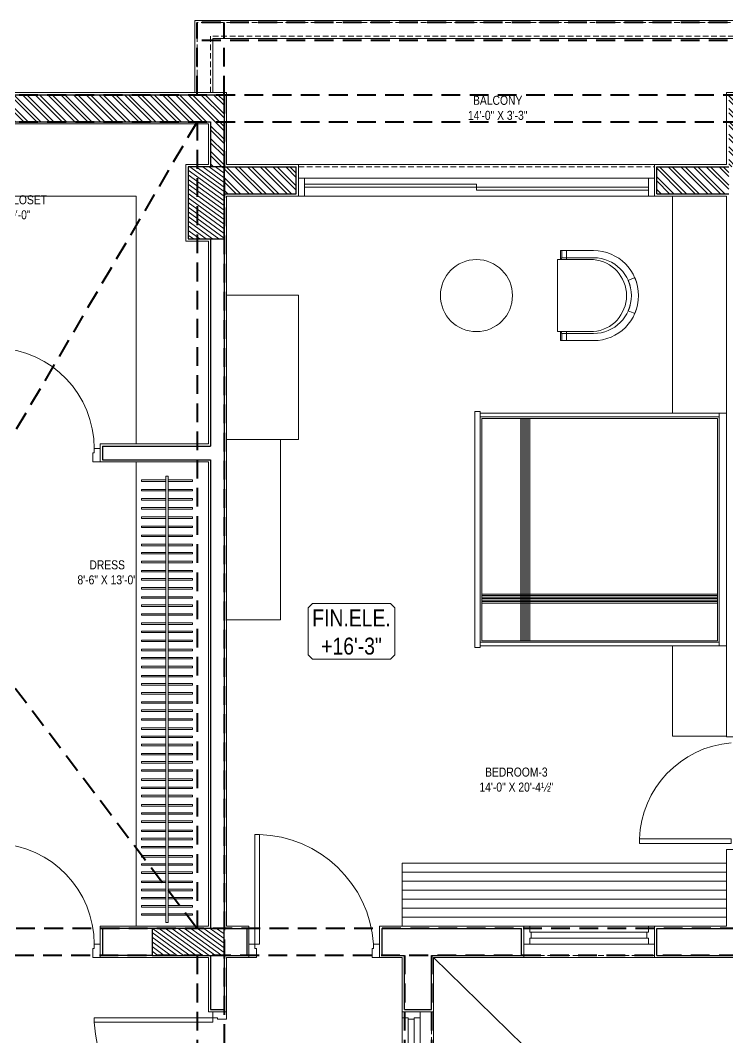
# Model space of a CAD drawing. Header units: inches. Extents: x -189347 to -188565, y -48525 to -47011.
# Drawn here: x -189062 to -188826.6, y -47662.2 to -47323.6 of the extents above; entities that cross this region are included whole.
import ezdxf

# ---------------------------------------------------------------- set-up
doc = ezdxf.new("R2010")
doc.units = ezdxf.units.IN
doc.header["$LTSCALE"] = 25
doc.header["$MEASUREMENT"] = 0
doc.linetypes.add('DASHED2', pattern=[0.375, 0.25, -0.125])
for name, color, linetype, lineweight in [('COLUMN', 1, 'Continuous', 30), ('COLUMNHATCH', 8, 'Continuous', 0), ('elevation', 6, 'Continuous', 9), ('FURNITURE', 251, 'Continuous', 0), ('hidden', 7, 'DASHED2', 5), ('LVL.', 214, 'Continuous', 13), ('PLASTER LINE', 1, 'Continuous', 5), ('PP--BEAM', 104, 'DASHED2', 40), ('PP-WALL', 7, 'Continuous', 30), ('sechatch', 8, 'Continuous', 0), ('TEXT', 7, 'Continuous', 13), ('WIN', 22, 'Continuous', 0)]:
    doc.layers.add(name, color=color, linetype=linetype, lineweight=lineweight)
doc.styles.add('RAJ', font='Arial Narrow.ttf')
pattern_1 = [(144.0500546, (-991.6263, -2979.5429), (-0.73384782, -1.011912732), [])]

msp = doc.modelspace()

# ---------------------------------------------------------------- hatches: boundary and pattern name
at = {"layer": 'COLUMNHATCH', "ltscale": 5}
h = msp.add_hatch(dxfattribs=at)
h.set_pattern_fill('ANSI31', color=256, scale=10, angle=99.050055, style=0)
h.set_pattern_definition(pattern_1)
h.paths.add_polyline_path([(-188994.1991, -47396.3675), (-188994.1991, -47372.3675), (-189006.1991, -47372.3675), (-189006.1991, -47396.3675)])
h = msp.add_hatch(dxfattribs=at)
h.set_pattern_fill('ANSI31', color=256, scale=10, angle=99.050055, style=0)
h.set_pattern_definition(pattern_1)
h.paths.add_polyline_path([(-188994.1991, -47625.8675), (-189018.1991, -47625.8675), (-189018.1991, -47634.8675), (-188994.1991, -47634.8675)])
at = {"layer": 'sechatch', "ltscale": 30}
h = msp.add_hatch(dxfattribs=at)
h.set_pattern_fill('ANSI32,_O', color=256, scale=8, angle=270)
h.set_pattern_definition([(315, (-188979.5937, -47377.797), (2.12132, 2.12132), []), (315, (-188979.5937, -47379.2113), (2.12132, 2.12132), [])])
h.paths.add_polyline_path([(-188970.1991, -47372.3675), (-188994.1991, -47372.3675), (-188994.1991, -47381.3675), (-188970.1991, -47381.3675)])
h.paths.add_polyline_path([(-188826.1991, -47372.3675), (-188850.1991, -47372.3675), (-188850.1991, -47381.3675), (-188826.1991, -47381.3675)])
h.paths.add_polyline_path([(-188817.1991, -47357.3675), (-188812.6991, -47357.3675), (-188812.6991, -47348.3675), (-188826.1991, -47348.3675), (-188826.1991, -47372.3675), (-188817.1991, -47372.3675)])
h.paths.add_polyline_path([(-188746.6991, -47348.3675), (-188760.1991, -47348.3675), (-188760.1991, -47357.3675), (-188755.6991, -47357.3675), (-188755.6991, -47381.3675), (-188722.6991, -47381.3675), (-188722.6991, -47372.3675), (-188746.6991, -47372.3675)])
h.paths.add_polyline_path([(-188710.6991, -47348.3675), (-188719.6991, -47348.3675), (-188719.6991, -47372.3675), (-188710.6991, -47372.3675)])
h.paths.add_polyline_path([(-188994.1991, -47348.3675), (-189231.1991, -47348.3675), (-189231.1991, -47372.3675), (-189222.1991, -47372.3675), (-189222.1991, -47357.3675), (-189105.1991, -47357.3675), (-189105.1991, -47418.8675), (-189121.6991, -47418.8675), (-189121.6991, -47423.3675), (-189105.1991, -47423.3675), (-189105.1991, -47528.3675), (-189100.6991, -47528.3675), (-189100.6991, -47469.8675), (-189073.6991, -47469.8675), (-189073.6991, -47465.3675), (-189100.6991, -47465.3675), (-189100.6991, -47357.3675), (-188998.6991, -47357.3675), (-188998.6991, -47372.3675), (-188994.1991, -47372.3675)])

# ---------------------------------------------------------------- linework, layer by layer
at = {"layer": 'COLUMN'}
for points in [[(-188994.1991, -47396.3675), (-188994.1991, -47372.3675), (-189006.1991, -47372.3675), (-189006.1991, -47396.3675)], [(-188994.1991, -47625.8675), (-189018.1991, -47625.8675), (-189018.1991, -47634.8675), (-188994.1991, -47634.8675)]]:
    msp.add_lwpolyline(points, close=True, dxfattribs=at)
at = {"layer": 'elevation'}
for p, q in [((-189003.9491, -47323.6175), (-188816.4491, -47323.6175)), ((-189003.9491, -47347.6175), (-189003.9491, -47323.6175)), ((-188997.9491, -47329.6175), (-188822.4491, -47329.6175)), ((-188997.9491, -47347.6175), (-188997.9491, -47329.6175)), ((-188850.9491, -47371.6175), (-188969.4491, -47371.6175)), ((-188850.9491, -47635.6175), (-188894.4491, -47635.6175)), ((-188924.4491, -47790.1175), (-188924.4491, -47653.6175))]:
    msp.add_line(p, q, dxfattribs=at)
at = {"layer": 'elevation', "ltscale": 30}
msp.add_line((-188747.4491, -47808.1175), (-188924.4491, -47635.6175), dxfattribs=at)
at = {"layer": 'FURNITURE'}
for p, q in [((-189075.9491, -47382.1175), (-189023.4491, -47382.1175)), ((-189023.4491, -47464.6175), (-189023.4491, -47382.1175)), ((-188844.9491, -47382.1175), (-188844.9491, -47454.3675)), ((-188969.4491, -47415.1175), (-188993.4491, -47415.1175)), ((-188969.4491, -47463.1175), (-188969.4491, -47415.1175)), ((-188910.6991, -47532.3675), (-188910.6991, -47453.8675)), ((-188908.9491, -47453.8675), (-188910.6991, -47453.8675)), ((-188908.9491, -47532.3675), (-188908.9491, -47453.8675)), ((-188829.4491, -47454.3675), (-188908.9491, -47454.3675)), ((-188829.4491, -47531.8675), (-188829.4491, -47454.3675)), ((-188829.4491, -47454.3675), (-188826.9491, -47454.3675)), ((-188826.9491, -47531.8675), (-188826.9491, -47454.3675)), ((-188829.4491, -47455.6175), (-188908.9491, -47455.6175)), ((-188829.9491, -47456.1175), (-188908.4491, -47456.1175)), ((-188908.4491, -47530.1175), (-188908.4491, -47456.1175)), ((-188895.4491, -47456.1175), (-188895.4491, -47530.1175)), ((-188894.9491, -47456.1175), (-188894.9491, -47530.1175)), ((-188894.4491, -47456.1175), (-188894.4491, -47530.1175)), ((-188893.9491, -47456.1175), (-188893.9491, -47530.1175)), ((-188893.4491, -47456.1175), (-188893.4491, -47530.1175)), ((-188892.9491, -47456.1175), (-188892.9491, -47530.1175)), ((-188892.4491, -47456.1175), (-188892.4491, -47530.1175)), ((-188829.9491, -47530.1175), (-188829.9491, -47456.1175)), ((-188993.4491, -47463.1175), (-188969.4491, -47463.1175)), ((-188975.4491, -47523.1175), (-188975.4491, -47463.1175)), ((-189023.4491, -47625.1175), (-189023.4491, -47470.6175)), ((-188908.4491, -47514.6175), (-188829.9491, -47514.6175)), ((-188908.4491, -47515.1175), (-188829.9491, -47515.1175)), ((-188908.4491, -47515.6175), (-188829.9491, -47515.6175)), ((-188908.4491, -47516.1175), (-188829.9491, -47516.1175)), ((-188908.4491, -47516.6175), (-188829.9491, -47516.6175)), ((-188908.4491, -47517.1175), (-188829.9491, -47517.1175)), ((-188908.4491, -47517.6175), (-188829.9491, -47517.6175)), ((-188975.4491, -47523.1175), (-188993.4491, -47523.1175)), ((-188908.9491, -47532.3675), (-188910.6991, -47532.3675)), ((-188829.4491, -47530.6175), (-188908.9491, -47530.6175)), ((-188829.4491, -47531.8675), (-188908.9491, -47531.8675)), ((-188829.9491, -47530.1175), (-188908.4491, -47530.1175)), ((-188844.9491, -47531.8675), (-188844.9491, -47561.8675)), ((-188829.4491, -47531.8675), (-188826.9491, -47531.8675)), ((-188826.9491, -47561.8675), (-188844.9491, -47561.8675)), ((-188826.9491, -47604.1175), (-188934.9491, -47604.1175)), ((-188934.9491, -47625.1175), (-188934.9491, -47604.1175)), ((-188826.9491, -47607.1175), (-188934.9491, -47607.1175)), ((-188826.9491, -47610.1175), (-188934.9491, -47610.1175)), ((-188826.9491, -47613.1175), (-188934.9491, -47613.1175)), ((-188826.9491, -47616.1175), (-188934.9491, -47616.1175)), ((-188826.9491, -47619.1175), (-188934.9491, -47619.1175)), ((-188826.9491, -47622.1175), (-188934.9491, -47622.1175))]:
    msp.add_line(p, q, dxfattribs=at)
at = {"layer": 'FURNITURE', "ltscale": 10}
for p, q in [((-188882.2257, -47400.2478), (-188871.2296, -47400.2478)), ((-188882.2257, -47400.2478), (-188882.2257, -47403.2424)), ((-188881.7259, -47400.2478), (-188881.7259, -47402.6219)), ((-188880.2288, -47403.2424), (-188880.2288, -47400.2478)), ((-188883.2253, -47403.2467), (-188883.2253, -47403.2424)), ((-188871.2296, -47403.2424), (-188883.2253, -47403.2424)), ((-188883.2253, -47427.2382), (-188883.2253, -47403.2467)), ((-188881.7259, -47402.6219), (-188882.2257, -47403.2424)), ((-188881.7259, -47402.6219), (-188871.2296, -47402.6219)), ((-188883.2253, -47427.2425), (-188883.2253, -47427.2382)), ((-188871.2296, -47427.2425), (-188883.2253, -47427.2425)), ((-188882.2257, -47430.2371), (-188882.2257, -47427.2425)), ((-188881.7259, -47427.863), (-188882.2257, -47427.2425)), ((-188880.2288, -47430.2371), (-188880.2288, -47427.2425)), ((-188871.2296, -47430.2371), (-188882.2257, -47430.2371)), ((-188882.2257, -47430.2371), (-188882.2257, -47430.2371)), ((-188871.2296, -47427.863), (-188881.7259, -47427.863)), ((-188881.7259, -47430.2371), (-188881.7259, -47427.863))]:
    msp.add_line(p, q, dxfattribs=at)
at = {"layer": 'FURNITURE', "ltscale": 0.1}
for p, q in [((-188857.5034, -47409.2446), (-188859.677, -47410.1934)), ((-188857.4839, -47421.2403), (-188859.6743, -47420.2855))]:
    msp.add_line(p, q, dxfattribs=at)
at = {"layer": 'FURNITURE', "ltscale": 30}
for p, q in [((-189013.5701, -47623.9427), (-189013.5701, -47475.3825)), ((-189012.8201, -47475.3825), (-189013.5701, -47475.3825)), ((-189012.8201, -47475.3825), (-189012.8201, -47623.9427)), ((-189012.8201, -47623.9427), (-189013.5701, -47623.9427))]:
    msp.add_line(p, q, dxfattribs=at)
for points in [[(-189013.5701, -47477.1118), (-189021.6951, -47477.1118), (-189021.6951, -47476.6118), (-189013.5701, -47476.6118)], [(-189012.8201, -47476.6118), (-189004.6951, -47476.6118), (-189004.6951, -47477.1118), (-189012.8201, -47477.1118)], [(-189013.5701, -47480.2579), (-189021.6951, -47480.2579), (-189021.6951, -47479.7579), (-189013.5701, -47479.7579)], [(-189012.8201, -47479.7579), (-189004.6951, -47479.7579), (-189004.6951, -47480.2579), (-189012.8201, -47480.2579)], [(-189013.5701, -47483.3158), (-189021.6951, -47483.3158), (-189021.6951, -47482.8158), (-189013.5701, -47482.8158)], [(-189012.8201, -47482.8158), (-189004.6951, -47482.8158), (-189004.6951, -47483.3158), (-189012.8201, -47483.3158)], [(-189013.5701, -47486.275), (-189021.6951, -47486.275), (-189021.6951, -47485.775), (-189013.5701, -47485.775)], [(-189012.8201, -47485.775), (-189004.6951, -47485.775), (-189004.6951, -47486.275), (-189012.8201, -47486.275)], [(-189013.5701, -47489.4211), (-189021.6951, -47489.4211), (-189021.6951, -47488.9211), (-189013.5701, -47488.9211)], [(-189013.5701, -47492.479), (-189021.6951, -47492.479), (-189021.6951, -47491.979), (-189013.5701, -47491.979)], [(-189012.8201, -47488.9211), (-189004.6951, -47488.9211), (-189004.6951, -47489.4211), (-189012.8201, -47489.4211)], [(-189012.8201, -47491.979), (-189004.6951, -47491.979), (-189004.6951, -47492.479), (-189012.8201, -47492.479)], [(-189013.5701, -47495.4382), (-189021.6951, -47495.4382), (-189021.6951, -47494.9382), (-189013.5701, -47494.9382)], [(-189012.8201, -47494.9382), (-189004.6951, -47494.9382), (-189004.6951, -47495.4382), (-189012.8201, -47495.4382)], [(-189013.5701, -47498.496), (-189021.6951, -47498.496), (-189021.6951, -47497.996), (-189013.5701, -47497.996)], [(-189012.8201, -47497.996), (-189004.6951, -47497.996), (-189004.6951, -47498.496), (-189012.8201, -47498.496)], [(-189013.5701, -47501.2153), (-189021.6951, -47501.2153), (-189021.6951, -47500.7153), (-189013.5701, -47500.7153)], [(-189012.8201, -47500.7153), (-189004.6951, -47500.7153), (-189004.6951, -47501.2153), (-189012.8201, -47501.2153)], [(-189013.5701, -47504.1745), (-189021.6951, -47504.1745), (-189021.6951, -47503.6745), (-189013.5701, -47503.6745)], [(-189012.8201, -47503.6745), (-189004.6951, -47503.6745), (-189004.6951, -47504.1745), (-189012.8201, -47504.1745)], [(-189013.5701, -47507.2324), (-189021.6951, -47507.2324), (-189021.6951, -47506.7324), (-189013.5701, -47506.7324)], [(-189012.8201, -47506.7324), (-189004.6951, -47506.7324), (-189004.6951, -47507.2324), (-189012.8201, -47507.2324)], [(-189013.5701, -47509.9517), (-189021.6951, -47509.9517), (-189021.6951, -47509.4517), (-189013.5701, -47509.4517)], [(-189013.5701, -47512.9109), (-189021.6951, -47512.9109), (-189021.6951, -47512.4109), (-189013.5701, -47512.4109)], [(-189012.8201, -47509.4517), (-189004.6951, -47509.4517), (-189004.6951, -47509.9517), (-189012.8201, -47509.9517)], [(-189012.8201, -47512.4109), (-189004.6951, -47512.4109), (-189004.6951, -47512.9109), (-189012.8201, -47512.9109)], [(-189013.5701, -47515.9687), (-189021.6951, -47515.9687), (-189021.6951, -47515.4687), (-189013.5701, -47515.4687)], [(-189012.8201, -47515.4687), (-189004.6951, -47515.4687), (-189004.6951, -47515.9687), (-189012.8201, -47515.9687)], [(-189013.5701, -47518.688), (-189021.6951, -47518.688), (-189021.6951, -47518.188), (-189013.5701, -47518.188)], [(-189012.8201, -47518.188), (-189004.6951, -47518.188), (-189004.6951, -47518.688), (-189012.8201, -47518.688)], [(-189013.5701, -47521.6473), (-189021.6951, -47521.6473), (-189021.6951, -47521.1473), (-189013.5701, -47521.1473)], [(-189012.8201, -47521.1473), (-189004.6951, -47521.1473), (-189004.6951, -47521.6473), (-189012.8201, -47521.6473)], [(-189013.5701, -47524.7051), (-189021.6951, -47524.7051), (-189021.6951, -47524.2051), (-189013.5701, -47524.2051)], [(-189012.8201, -47524.2051), (-189004.6951, -47524.2051), (-189004.6951, -47524.7051), (-189012.8201, -47524.7051)], [(-189013.5701, -47527.4244), (-189021.6951, -47527.4244), (-189021.6951, -47526.9244), (-189013.5701, -47526.9244)], [(-189012.8201, -47526.9244), (-189004.6951, -47526.9244), (-189004.6951, -47527.4244), (-189012.8201, -47527.4244)], [(-189013.5701, -47530.3836), (-189021.6951, -47530.3836), (-189021.6951, -47529.8836), (-189013.5701, -47529.8836)], [(-189012.8201, -47529.8836), (-189004.6951, -47529.8836), (-189004.6951, -47530.3836), (-189012.8201, -47530.3836)], [(-189013.5701, -47533.4415), (-189021.6951, -47533.4415), (-189021.6951, -47532.9415), (-189013.5701, -47532.9415)], [(-189013.5701, -47536.1608), (-189021.6951, -47536.1608), (-189021.6951, -47535.6608), (-189013.5701, -47535.6608)], [(-189012.8201, -47532.9415), (-189004.6951, -47532.9415), (-189004.6951, -47533.4415), (-189012.8201, -47533.4415)], [(-189012.8201, -47535.6608), (-189004.6951, -47535.6608), (-189004.6951, -47536.1608), (-189012.8201, -47536.1608)], [(-189013.5701, -47539.12), (-189021.6951, -47539.12), (-189021.6951, -47538.62), (-189013.5701, -47538.62)], [(-189012.8201, -47538.62), (-189004.6951, -47538.62), (-189004.6951, -47539.12), (-189012.8201, -47539.12)], [(-189013.5701, -47542.1778), (-189021.6951, -47542.1778), (-189021.6951, -47541.6778), (-189013.5701, -47541.6778)], [(-189012.8201, -47541.6778), (-189004.6951, -47541.6778), (-189004.6951, -47542.1778), (-189012.8201, -47542.1778)], [(-189013.5701, -47544.8971), (-189021.6951, -47544.8971), (-189021.6951, -47544.3971), (-189013.5701, -47544.3971)], [(-189012.8201, -47544.3971), (-189004.6951, -47544.3971), (-189004.6951, -47544.8971), (-189012.8201, -47544.8971)], [(-189013.5701, -47547.8563), (-189021.6951, -47547.8563), (-189021.6951, -47547.3563), (-189013.5701, -47547.3563)], [(-189012.8201, -47547.3563), (-189004.6951, -47547.3563), (-189004.6951, -47547.8563), (-189012.8201, -47547.8563)], [(-189013.5701, -47550.9142), (-189021.6951, -47550.9142), (-189021.6951, -47550.4142), (-189013.5701, -47550.4142)], [(-189012.8201, -47550.4142), (-189004.6951, -47550.4142), (-189004.6951, -47550.9142), (-189012.8201, -47550.9142)], [(-189013.5701, -47553.6335), (-189021.6951, -47553.6335), (-189021.6951, -47553.1335), (-189013.5701, -47553.1335)], [(-189013.5701, -47556.5927), (-189021.6951, -47556.5927), (-189021.6951, -47556.0927), (-189013.5701, -47556.0927)], [(-189012.8201, -47553.1335), (-189004.6951, -47553.1335), (-189004.6951, -47553.6335), (-189012.8201, -47553.6335)], [(-189012.8201, -47556.0927), (-189004.6951, -47556.0927), (-189004.6951, -47556.5927), (-189012.8201, -47556.5927)], [(-189013.5701, -47559.6505), (-189021.6951, -47559.6505), (-189021.6951, -47559.1505), (-189013.5701, -47559.1505)], [(-189012.8201, -47559.1505), (-189004.6951, -47559.1505), (-189004.6951, -47559.6505), (-189012.8201, -47559.6505)], [(-189013.5701, -47562.3698), (-189021.6951, -47562.3698), (-189021.6951, -47561.8698), (-189013.5701, -47561.8698)], [(-189012.8201, -47561.8698), (-189004.6951, -47561.8698), (-189004.6951, -47562.3698), (-189012.8201, -47562.3698)], [(-189013.5701, -47565.0891), (-189021.6951, -47565.0891), (-189021.6951, -47564.5891), (-189013.5701, -47564.5891)], [(-189012.8201, -47564.5891), (-189004.6951, -47564.5891), (-189004.6951, -47565.0891), (-189012.8201, -47565.0891)], [(-189013.5701, -47568.147), (-189021.6951, -47568.147), (-189021.6951, -47567.647), (-189013.5701, -47567.647)], [(-189012.8201, -47567.647), (-189004.6951, -47567.647), (-189004.6951, -47568.147), (-189012.8201, -47568.147)], [(-189013.5701, -47570.8663), (-189021.6951, -47570.8663), (-189021.6951, -47570.3663), (-189013.5701, -47570.3663)], [(-189013.5701, -47573.5856), (-189021.6951, -47573.5856), (-189021.6951, -47573.0856), (-189013.5701, -47573.0856)], [(-189012.8201, -47570.3663), (-189004.6951, -47570.3663), (-189004.6951, -47570.8663), (-189012.8201, -47570.8663)], [(-189012.8201, -47573.0856), (-189004.6951, -47573.0856), (-189004.6951, -47573.5856), (-189012.8201, -47573.5856)], [(-189013.5701, -47576.6434), (-189021.6951, -47576.6434), (-189021.6951, -47576.1434), (-189013.5701, -47576.1434)], [(-189012.8201, -47576.1434), (-189004.6951, -47576.1434), (-189004.6951, -47576.6434), (-189012.8201, -47576.6434)], [(-189013.5701, -47579.3628), (-189021.6951, -47579.3628), (-189021.6951, -47578.8628), (-189013.5701, -47578.8628)], [(-189012.8201, -47578.8628), (-189004.6951, -47578.8628), (-189004.6951, -47579.3628), (-189012.8201, -47579.3628)], [(-189013.5701, -47582.0821), (-189021.6951, -47582.0821), (-189021.6951, -47581.5821), (-189013.5701, -47581.5821)], [(-189012.8201, -47581.5821), (-189004.6951, -47581.5821), (-189004.6951, -47582.0821), (-189012.8201, -47582.0821)], [(-189013.5701, -47585.1399), (-189021.6951, -47585.1399), (-189021.6951, -47584.6399), (-189013.5701, -47584.6399)], [(-189012.8201, -47584.6399), (-189004.6951, -47584.6399), (-189004.6951, -47585.1399), (-189012.8201, -47585.1399)], [(-189013.5701, -47587.8592), (-189021.6951, -47587.8592), (-189021.6951, -47587.3592), (-189013.5701, -47587.3592)], [(-189013.5701, -47590.5785), (-189021.6951, -47590.5785), (-189021.6951, -47590.0785), (-189013.5701, -47590.0785)], [(-189012.8201, -47587.3592), (-189004.6951, -47587.3592), (-189004.6951, -47587.8592), (-189012.8201, -47587.8592)], [(-189012.8201, -47590.0785), (-189004.6951, -47590.0785), (-189004.6951, -47590.5785), (-189012.8201, -47590.5785)], [(-189013.5701, -47593.6364), (-189021.6951, -47593.6364), (-189021.6951, -47593.1364), (-189013.5701, -47593.1364)], [(-189012.8201, -47593.1364), (-189004.6951, -47593.1364), (-189004.6951, -47593.6364), (-189012.8201, -47593.6364)], [(-189013.5701, -47596.3557), (-189021.6951, -47596.3557), (-189021.6951, -47595.8557), (-189013.5701, -47595.8557)], [(-189012.8201, -47595.8557), (-189004.6951, -47595.8557), (-189004.6951, -47596.3557), (-189012.8201, -47596.3557)], [(-189013.5701, -47599.075), (-189021.6951, -47599.075), (-189021.6951, -47598.575), (-189013.5701, -47598.575)], [(-189012.8201, -47598.575), (-189004.6951, -47598.575), (-189004.6951, -47599.075), (-189012.8201, -47599.075)], [(-189013.5701, -47602.1328), (-189021.6951, -47602.1328), (-189021.6951, -47601.6328), (-189013.5701, -47601.6328)], [(-189012.8201, -47601.6328), (-189004.6951, -47601.6328), (-189004.6951, -47602.1328), (-189012.8201, -47602.1328)], [(-189013.5701, -47604.8521), (-189021.6951, -47604.8521), (-189021.6951, -47604.3521), (-189013.5701, -47604.3521)], [(-189013.5701, -47607.5714), (-189021.6951, -47607.5714), (-189021.6951, -47607.0714), (-189013.5701, -47607.0714)], [(-189012.8201, -47604.3521), (-189004.6951, -47604.3521), (-189004.6951, -47604.8521), (-189012.8201, -47604.8521)], [(-189012.8201, -47607.0714), (-189004.6951, -47607.0714), (-189004.6951, -47607.5714), (-189012.8201, -47607.5714)], [(-189013.5701, -47610.6293), (-189021.6951, -47610.6293), (-189021.6951, -47610.1293), (-189013.5701, -47610.1293)], [(-189012.8201, -47610.1293), (-189004.6951, -47610.1293), (-189004.6951, -47610.6293), (-189012.8201, -47610.6293)], [(-189013.5701, -47613.3486), (-189021.6951, -47613.3486), (-189021.6951, -47612.8486), (-189013.5701, -47612.8486)], [(-189012.8201, -47612.8486), (-189004.6951, -47612.8486), (-189004.6951, -47613.3486), (-189012.8201, -47613.3486)], [(-189013.5701, -47616.0679), (-189021.6951, -47616.0679), (-189021.6951, -47615.5679), (-189013.5701, -47615.5679)], [(-189012.8201, -47615.5679), (-189004.6951, -47615.5679), (-189004.6951, -47616.0679), (-189012.8201, -47616.0679)], [(-189013.5701, -47618.7872), (-189021.6951, -47618.7872), (-189021.6951, -47618.2872), (-189013.5701, -47618.2872)], [(-189012.8201, -47618.2872), (-189004.6951, -47618.2872), (-189004.6951, -47618.7872), (-189012.8201, -47618.7872)], [(-189013.5701, -47621.5065), (-189021.6951, -47621.5065), (-189021.6951, -47621.0065), (-189013.5701, -47621.0065)], [(-189012.8201, -47621.0065), (-189004.6951, -47621.0065), (-189004.6951, -47621.5065), (-189012.8201, -47621.5065)]]:
    msp.add_lwpolyline(points, dxfattribs=at)
at = {"layer": 'FURNITURE'}
msp.add_circle((-188910.1991, -47415.2425), 12, dxfattribs=at)
at = {"layer": 'FURNITURE', "ltscale": 10}
for centre, radius, start, end in [((-188871.2462, -47415.2425), 14.9947, 270.063546, 89.936454), ((-188871.2435, -47415.2425), 12.6205, 270.063117, 89.936883), ((-188872.2946, -47415.2425), 12.0472, 275.071772, 84.928228)]:
    msp.add_arc(centre, radius, start, end, dxfattribs=at)
at = {"layer": 'FURNITURE', "ltscale": 0.1}
for centre, radius, start, end in [((-188871.2435, -47415.2425), 12.6205, 336.447393, 23.582333), ((-188871.2462, -47415.2425), 14.9947, 336.451558, 23.578163)]:
    msp.add_arc(centre, radius, start, end, dxfattribs=at)
at = {"layer": 'hidden', "ltscale": 0.3}
for p, q in [((-188817.1991, -47324.3675), (-189003.1991, -47324.3675)), ((-189003.1991, -47347.6175), (-189003.1991, -47324.3675)), ((-188821.6991, -47328.8675), (-188998.6991, -47328.8675)), ((-188998.6991, -47347.6175), (-188998.6991, -47328.8675)), ((-188969.4491, -47372.3675), (-188850.9491, -47372.3675)), ((-188850.9491, -47634.8675), (-188894.4491, -47634.8675)), ((-188925.1991, -47653.6175), (-188925.1991, -47790.1175))]:
    msp.add_line(p, q, dxfattribs=at)
at = {"layer": 'LVL.', "ltscale": 30}
msp.add_lwpolyline([(-188964.8064, -47517.7426), (-188938.801, -47517.7426), (-188937.3814, -47519.1622), (-188937.3814, -47534.7905), (-188938.801, -47536.2101), (-188964.8064, -47536.2101), (-188966.226, -47534.7905), (-188966.226, -47519.1622)], close=True, dxfattribs=at)
at = {"layer": 'PLASTER LINE', "ltscale": 30}
for p, q in [((-188993.4491, -47347.6175), (-189231.9491, -47347.6175)), ((-188993.4491, -47371.6175), (-188993.4491, -47347.6175)), ((-188811.1991, -47347.6175), (-188826.9491, -47347.6175)), ((-188826.9491, -47347.6175), (-188826.9491, -47371.6175)), ((-189099.9491, -47358.1175), (-188999.4491, -47358.1175)), ((-188999.4491, -47371.6175), (-188999.4491, -47358.1175)), ((-189006.9491, -47397.1175), (-189006.9491, -47371.6175)), ((-189006.9491, -47371.6175), (-188999.4491, -47371.6175)), ((-188993.4491, -47371.6175), (-188969.4491, -47371.6175)), ((-188969.4491, -47382.1175), (-188969.4491, -47371.6175)), ((-188826.9491, -47371.6175), (-188850.9491, -47371.6175)), ((-188850.9491, -47371.6175), (-188850.9491, -47382.1175)), ((-188993.4491, -47382.1175), (-188969.4491, -47382.1175)), ((-188993.4491, -47625.1175), (-188993.4491, -47382.1175)), ((-188850.9491, -47382.1175), (-188826.9491, -47382.1175)), ((-188826.9491, -47382.1175), (-188826.9491, -47562.1175)), ((-189006.9491, -47397.1175), (-188999.4491, -47397.1175)), ((-188999.4491, -47464.6175), (-188999.4491, -47397.1175)), ((-189035.4491, -47464.6175), (-188999.4491, -47464.6175)), ((-189035.4491, -47470.6175), (-189035.4491, -47464.6175)), ((-189035.4491, -47470.6175), (-188999.4491, -47470.6175)), ((-188999.4491, -47625.1175), (-188999.4491, -47470.6175)), ((-188820.9491, -47562.1175), (-188826.9491, -47562.1175)), ((-188826.9491, -47599.6175), (-188826.9491, -47625.1175)), ((-188820.9491, -47599.6175), (-188826.9491, -47599.6175)), ((-188999.4491, -47625.1175), (-189035.4491, -47625.1175)), ((-189035.4491, -47635.6175), (-189035.4491, -47625.1175)), ((-188993.4491, -47625.1175), (-188985.9491, -47625.1175)), ((-188985.9491, -47625.1175), (-188985.9491, -47635.6175)), ((-188894.4491, -47625.1175), (-188942.4491, -47625.1175)), ((-188942.4491, -47625.1175), (-188942.4491, -47635.6175)), ((-188894.4491, -47625.1175), (-188894.4491, -47635.6175)), ((-188826.9491, -47625.1175), (-188850.9491, -47625.1175)), ((-188850.9491, -47625.1175), (-188850.9491, -47635.6175)), ((-189035.4491, -47635.6175), (-188999.4491, -47635.6175)), ((-188999.4491, -47653.6175), (-188999.4491, -47635.6175)), ((-188985.9491, -47635.6175), (-188993.4491, -47635.6175)), ((-188993.4491, -47635.6175), (-188993.4491, -47653.6175)), ((-188942.4491, -47635.6175), (-188934.9491, -47635.6175)), ((-188934.9491, -47635.6175), (-188934.9491, -47653.6175)), ((-188924.4491, -47635.6175), (-188894.4491, -47635.6175)), ((-188924.4491, -47635.6175), (-188924.4491, -47653.6175)), ((-188850.9491, -47635.6175), (-188747.4491, -47635.6175)), ((-188999.4491, -47653.6175), (-188993.4491, -47653.6175)), ((-188924.4491, -47653.6175), (-188934.9491, -47653.6175))]:
    msp.add_line(p, q, dxfattribs=at)
at = {"layer": 'PP--BEAM'}
for p, q in [((-188817.1991, -47324.3675), (-189003.1991, -47324.3675)), ((-189003.1991, -47348.3675), (-189003.1991, -47324.3675)), ((-188994.1991, -47348.3675), (-188994.1991, -47324.3675)), ((-188817.1991, -47330.3675), (-189003.1991, -47330.3675)), ((-189231.1991, -47348.3675), (-188710.6991, -47348.3675)), ((-188994.1991, -47348.3675), (-188994.1991, -47973.8675)), ((-189231.1991, -47357.3675), (-188710.6991, -47357.3675)), ((-189003.1991, -47357.3675), (-189003.1991, -47625.8675)), ((-188719.6991, -47625.8675), (-189249.1991, -47625.8675)), ((-188710.6991, -47634.8675), (-189249.1991, -47634.8675)), ((-189003.1991, -47634.8675), (-189003.1991, -48060.8675)), ((-188934.1991, -47634.8675), (-188934.1991, -47879.3675)), ((-188925.1991, -47634.8675), (-188925.1991, -47879.3675))]:
    msp.add_line(p, q, dxfattribs=at)
msp.add_lwpolyline([(-189003.1991, -47357.3675), (-189092.0955, -47508.4983), (-189003.1991, -47625.8675)], dxfattribs=at)
at = {"layer": 'PP-WALL', "ltscale": 10}
for p, q in [((-189231.1991, -47348.3675), (-188994.1991, -47348.3675)), ((-188994.1991, -47348.3675), (-188994.1991, -47396.3675)), ((-189100.6991, -47357.3675), (-188998.6991, -47357.3675)), ((-188998.6991, -47357.3675), (-188998.6991, -47372.3675)), ((-188994.1991, -47372.3675), (-188970.1991, -47372.3675)), ((-188970.1991, -47381.3675), (-188970.1991, -47372.3675)), ((-188850.1991, -47381.3675), (-188850.1991, -47372.3675)), ((-188850.1991, -47372.3675), (-188826.1991, -47372.3675)), ((-188994.1991, -47381.3675), (-188970.1991, -47381.3675)), ((-188850.1991, -47381.3675), (-188826.1991, -47381.3675)), ((-188998.6991, -47396.3675), (-188998.6991, -47465.3675)), ((-188994.1991, -47396.3675), (-188994.1991, -47625.8675)), ((-189034.6991, -47465.3675), (-188998.6991, -47465.3675)), ((-189034.6991, -47465.3675), (-189034.6991, -47469.8675)), ((-189034.6991, -47469.8675), (-188998.6991, -47469.8675)), ((-188998.6991, -47469.8675), (-188998.6991, -47625.8675)), ((-189018.1991, -47625.8675), (-189034.6991, -47625.8675)), ((-189034.6991, -47625.8675), (-189034.6991, -47634.8675)), ((-188994.1991, -47625.8675), (-188986.6991, -47625.8675)), ((-188986.6991, -47625.8675), (-188986.6991, -47634.8675)), ((-188941.6991, -47625.8675), (-188941.6991, -47634.8675)), ((-188941.6991, -47625.8675), (-188895.1991, -47625.8675)), ((-188895.1991, -47634.8675), (-188895.1991, -47625.8675)), ((-188850.1991, -47625.8675), (-188826.1991, -47625.8675)), ((-188850.1991, -47634.8675), (-188850.1991, -47625.8675)), ((-189018.1991, -47634.8675), (-189034.6991, -47634.8675)), ((-188998.6991, -47634.8675), (-188998.6991, -47652.8675)), ((-188994.1991, -47634.8675), (-188986.6991, -47634.8675)), ((-188994.1991, -47634.8675), (-188994.1991, -47652.8675)), ((-188941.6991, -47634.8675), (-188934.1991, -47634.8675)), ((-188934.1991, -47652.8675), (-188934.1991, -47634.8675)), ((-188925.1991, -47634.8675), (-188895.1991, -47634.8675)), ((-188925.1991, -47652.8675), (-188925.1991, -47634.8675)), ((-188850.1991, -47634.8675), (-188746.6991, -47634.8675)), ((-188998.6991, -47652.8675), (-188994.1991, -47652.8675)), ((-188934.1991, -47652.8675), (-188925.1991, -47652.8675))]:
    msp.add_line(p, q, dxfattribs=at)
at = {"layer": 'WIN'}
for p, q in [((-188852.9491, -47376.1175), (-188967.4491, -47376.1175)), ((-188852.9491, -47382.1175), (-188967.4491, -47382.1175)), ((-188852.9491, -47625.1175), (-188892.4491, -47625.1175)), ((-188853.4491, -47627.1175), (-188891.9491, -47627.1175)), ((-188853.4491, -47629.1175), (-188891.9491, -47629.1175)), ((-188852.9491, -47631.1175), (-188892.4491, -47631.1175)), ((-188934.9491, -47655.6175), (-188934.9491, -47788.1175)), ((-188932.9491, -47656.1175), (-188932.9491, -47787.6175)), ((-188930.9491, -47656.1175), (-188930.9491, -47787.6175)), ((-188928.9491, -47655.6175), (-188928.9491, -47788.1175))]:
    msp.add_line(p, q, dxfattribs=at)
for points in [[(-188969.4491, -47382.1175), (-188969.4491, -47376.1175), (-188967.4491, -47376.1175), (-188967.4491, -47376.1175), (-188967.4491, -47376.1175), (-188967.4491, -47382.1175), (-188967.4491, -47382.1175), (-188967.4491, -47382.1175)], [(-188850.9491, -47382.1175), (-188850.9491, -47376.1175), (-188852.9491, -47376.1175), (-188852.9491, -47376.1175), (-188852.9491, -47376.1175), (-188852.9491, -47382.1175), (-188852.9491, -47382.1175), (-188852.9491, -47382.1175)], [(-188967.4491, -47379.1175), (-188910.1991, -47379.1175), (-188910.1991, -47378.1175), (-188967.4491, -47378.1175)], [(-188852.9491, -47379.1175), (-188910.1991, -47379.1175), (-188910.1991, -47380.1175), (-188852.9491, -47380.1175)], [(-189035.4491, -47466.1175), (-189037.4491, -47466.1175), (-189037.4491, -47467.6175), (-189037.9491, -47467.6175), (-189037.9491, -47470.6175), (-189037.4491, -47470.6175), (-189037.4491, -47470.6175), (-189035.4491, -47470.6175)], [(-188983.9491, -47631.1175), (-188983.9491, -47594.6175), (-188982.4491, -47594.6175), (-188982.4491, -47631.1175)], [(-188825.4491, -47597.6175), (-188855.9491, -47597.6175), (-188855.9491, -47596.1175), (-188825.4491, -47596.1175)], [(-188894.4491, -47631.1175), (-188894.4491, -47625.1175), (-188892.4491, -47625.1175), (-188892.4491, -47627.1175), (-188891.9491, -47627.1175), (-188891.9491, -47629.1175), (-188892.4491, -47629.1175), (-188892.4491, -47631.1175)], [(-188850.9491, -47631.1175), (-188850.9491, -47625.1175), (-188852.9491, -47625.1175), (-188852.9491, -47627.1175), (-188853.4491, -47627.1175), (-188853.4491, -47629.1175), (-188852.9491, -47629.1175), (-188852.9491, -47631.1175)], [(-189035.4491, -47631.1175), (-189037.4491, -47631.1175), (-189037.4491, -47632.6175), (-189037.9491, -47632.6175), (-189037.9491, -47635.6175), (-189037.4491, -47635.6175), (-189037.4491, -47635.6175), (-189035.4491, -47635.6175)], [(-188985.9491, -47631.1175), (-188983.9491, -47631.1175), (-188983.9491, -47632.6175), (-188983.4491, -47632.6175), (-188983.4491, -47635.6175), (-188983.9491, -47635.6175), (-188983.9491, -47635.6175), (-188985.9491, -47635.6175)], [(-188942.4491, -47631.1175), (-188944.4491, -47631.1175), (-188944.4491, -47632.6175), (-188944.9491, -47632.6175), (-188944.9491, -47635.6175), (-188944.4491, -47635.6175), (-188944.4491, -47635.6175), (-188942.4491, -47635.6175)], [(-188997.9491, -47653.6175), (-188997.9491, -47655.6175), (-188996.4491, -47655.6175), (-188996.4491, -47656.1175), (-188993.4491, -47656.1175), (-188993.4491, -47655.6175), (-188993.4491, -47655.6175), (-188993.4491, -47653.6175)], [(-188928.9491, -47653.6175), (-188934.9491, -47653.6175), (-188934.9491, -47655.6175), (-188932.9491, -47655.6175), (-188932.9491, -47656.1175), (-188930.9491, -47656.1175), (-188930.9491, -47655.6175), (-188928.9491, -47655.6175)], [(-188997.9491, -47655.6175), (-189037.4491, -47655.6175), (-189037.4491, -47657.1175), (-188997.9491, -47657.1175)]]:
    msp.add_lwpolyline(points, close=True, dxfattribs=at)
for centre, radius, start, end in [((-189070.9565, -47466.1205), 33.5074, 0.005279, 87.42157), ((-188822.705, -47597.2374), 33.2334, 94.736389, 178.068879), ((-188983.5506, -47633.8268), 39.1952, 3.963738, 88.389635), ((-189070.9565, -47631.1205), 33.5074, 0.005279, 87.42157), ((-188997.95, -47655.6195), 39.4979, 182.1734, 270.001279)]:
    msp.add_arc(centre, radius, start, end, dxfattribs=at)

# ---------------------------------------------------------------- texts
at = {"layer": 'LVL.', "ltscale": 30, "insert": (-188951.8037, -47527.264), "char_height": 5.625, "width": 30.409309, "attachment_point": 5, "style": 'RAJ'}
msp.add_mtext('\\A1;FIN.ELE.\\P+16\'-3"', dxfattribs=at)
at = {"layer": 'TEXT', "ltscale": 30, "char_height": 3, "width": 67.682604, "attachment_point": 5, "style": 'RAJ'}
for s, insert in [('BALCONY\\P14\'-0" X 3\'-3"', (-188903.1298, -47352.7601)), ('WALK IN CLOSET\\P8\'-6" X 9\'-0"', (-189067.5906, -47385.8681)), ('DRESS\\P8\'-6" X 13\'-0"', (-189033.1386, -47507.3795)), ('BEDROOM-3\\P14\'-0" X 20\'-4½"', (-188896.9242, -47576.3654))]:
    msp.add_mtext(s, dxfattribs=dict(at, insert=insert))

doc.saveas('drawing.dxf')
